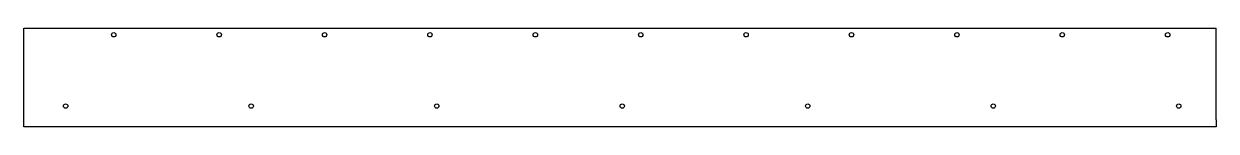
# Model space of a CAD drawing. Extents: x 0 to 67.9, y 0 to 5.6.
import ezdxf

# ---------------------------------------------------------------- set-up
doc = ezdxf.new("R2010")
doc.units = 0
doc.header["$LTSCALE"] = 1.21
doc.layers.get('0').update_dxf_attribs({"linetype": 'CONTINUOUS'})
doc.layers.add('DTM_AXES', color=7, linetype='CONTINUOUS')
doc.layers.add('DTM_SURFS', color=7, linetype='CONTINUOUS')

msp = doc.modelspace()

# ---------------------------------------------------------------- linework, layer by layer
at = {"color": 3, "linetype": 'CONTINUOUS'}
for p, q in [((0, 0.473), (0, 1.843)), ((67.88, 0.473), (67.88, 1.843)), ((0, 0), (0, 0.399)), ((67.88, 0), (0, 0)), ((67.88, 0.399), (67.88, 0))]:
    msp.add_line(p, q, dxfattribs=at)
at = {"layer": 'DTM_AXES', "color": 3, "linetype": 'CONTINUOUS'}
for p, q in [((0, 3.639), (0, 3.713)), ((67.88, 3.639), (67.88, 3.713)), ((0, 2.306), (0, 2.38)), ((67.88, 2.306), (67.88, 2.38)), ((0, 1.843), (0, 1.917)), ((67.88, 1.843), (67.88, 1.917)), ((0, 0.399), (0, 0.473)), ((67.88, 0.399), (67.88, 0.473))]:
    msp.add_line(p, q, dxfattribs=at)
for centre in [(5.12, 5.243), (11.12, 5.243), (17.12, 5.243), (23.12, 5.243), (29.12, 5.243), (35.12, 5.243), (41.12, 5.243), (47.12, 5.243), (53.12, 5.243), (59.12, 5.243), (65.12, 5.243), (2.38, 1.183), (12.942, 1.183), (23.504, 1.183), (34.066, 1.183), (44.629, 1.183), (55.191, 1.183), (65.753, 1.183)]:
    msp.add_circle(centre, 0.125, dxfattribs=at)
at = {"layer": 'DTM_SURFS', "color": 3, "linetype": 'CONTINUOUS'}
for p, q in [((0, 3.713), (0, 5.623)), ((0, 5.623), (67.88, 5.623)), ((67.88, 3.713), (67.88, 5.623)), ((0, 2.38), (0, 3.639)), ((67.88, 2.38), (67.88, 3.639)), ((0, 1.917), (0, 2.306)), ((67.88, 1.917), (67.88, 2.306))]:
    msp.add_line(p, q, dxfattribs=at)

doc.saveas('drawing.dxf')
